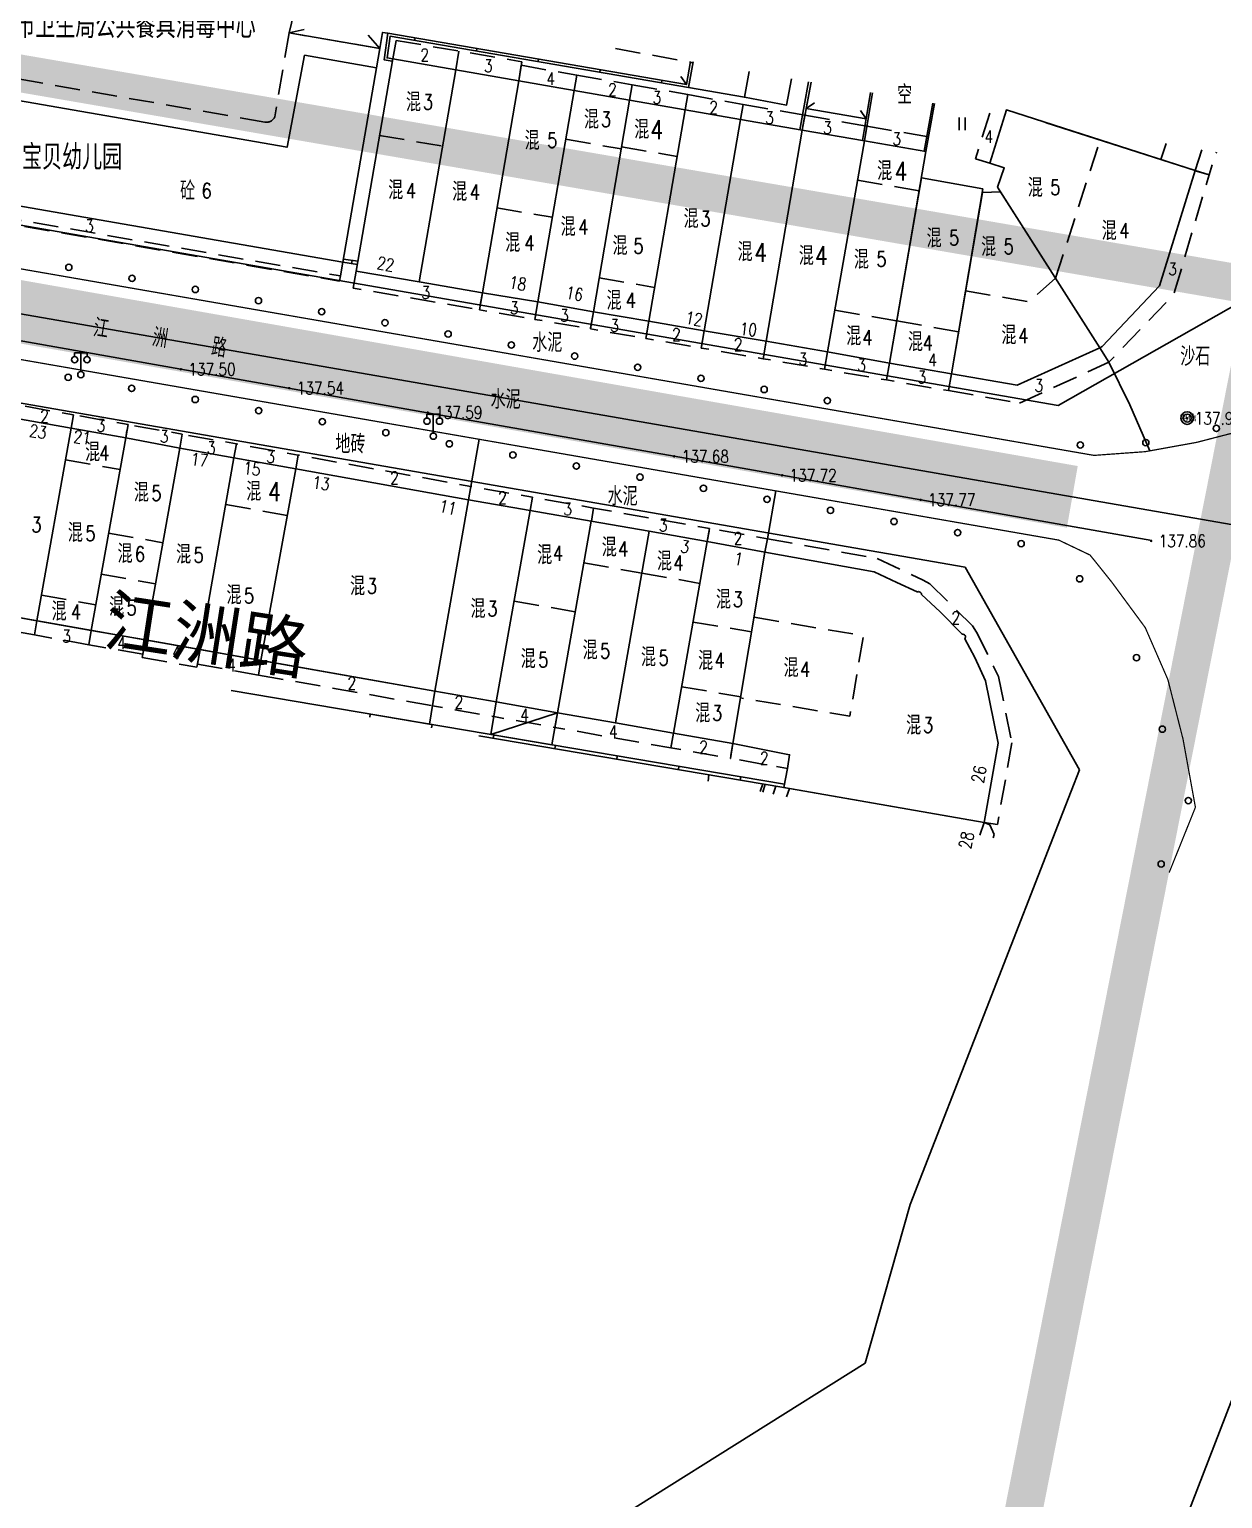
# Model space of a CAD drawing. Extents: x 529262 to 576451, y 2694391 to 2717535.
# Drawn here: x 563516.8 to 563612.1, y 2710849.6 to 2710966.9 of the extents above; entities that cross this region are included whole.
import ezdxf
from ezdxf.enums import TextEntityAlignment as Align
from ezdxf.xclip import XClip

# ---------------------------------------------------------------- set-up
doc = ezdxf.new("R2010")
doc.units = 0
doc.header["$XCLIPFRAME"] = 0
doc.linetypes.add('DASH', pattern=[0.35, 0.25, -0.1])
doc.linetypes.add('X5', pattern=[3, 2, -1])
for name, color, linetype in [('COMPONENT', 8, 'Continuous'), ('DLDW', 8, 'Continuous'), ('DLSS', 4, 'Continuous'), ('GCD', 8, 'Continuous'), ('GXYZ', 8, 'Continuous'), ('JMD', 8, 'Continuous'), ('PP-COM', 7, 'Continuous'), ('RD-中线', 40, 'Continuous'), ('RD-红线', 7, 'Continuous'), ('RD-路名', 7, 'Continuous'), ('ZBTZ', 8, 'Continuous'), ('ZJ', 7, 'Continuous'), ('污水管径标注_W10-', 202, 'Continuous'), ('河流', 4, 'Continuous')]:
    doc.layers.add(name, color=color, linetype=linetype)
doc.styles.add('HZ', font='rs.shx', dxfattribs={"width": 0.8, "bigfont": 'hztxt.shx'})
doc.styles.add('宋体', font='', dxfattribs={"width": 0.75})
doc.styles.add('黑体', font='simhei.ttf')
doc.styles.get('宋体').set_extended_font_data('SimSun')
doc.linetypes.add('1161', pattern='A,0,[149,AAA.SHX,S=0.15,R=0,X=0,Y=0],-1.6', length=1.6)

# ---------------------------------------------------------------- blocks, each defined once
blk = doc.blocks.new('A$C19FD0107')
at = {"layer": 'RD-中线', "color": 8, "linetype": 'Continuous', "flags": 128}
blk.add_lwpolyline([(-7393.3, 16445.91), (-7331.33, 16606.32, 0.001946), (-7330.5, 16608.5), (-7322.99, 16628.38, -0.001527), (-7322.34, 16630.1), (-7235.29, 16856.55), (-7172.96, 17013.59, -0.014267), (-7166.2, 17029.31), (-7165.18, 17031.49)], format="xyb", dxfattribs=at)
blk.add_lwpolyline([(-7829.22, 16614.8), (-7702.99, 16592.51), (-7570.47, 16569.25), (-7507.34, 16557.99), (-7359.86, 16532.34)], dxfattribs=at)
at = {"layer": 'RD-红线', "color": 8, "linetype": 'Continuous', "flags": 128}
for points in [[(-7811.09, 16618.71), (-7701.78, 16599.4), (-7569.25, 16576.15), (-7506.12, 16564.88), (-7407.18, 16547.68), (-7399.08, 16546.27)], [(-7513.59, 16551.97), (-7406.5, 16533.35)], [(-7397.37, 16517.17), (-7398.7, 16513.75), (-7410.89, 16482.46), (-7414.49, 16469.78)]]:
    blk.add_lwpolyline(points, dxfattribs=at)
at = {"layer": 'RD-红线', "color": 8, "linetype": 'Continuous'}
for points in [[(-7399.08, 16546.27), (-7382.51, 16555.66, 0.358119)], [(-7397.37, 16517.17), (-7406.5, 16533.35, 0.47385)], [(-7459.86, 16441.3), (-7414.49, 16469.78, 0.384238)]]:
    blk.add_lwpolyline(points, format="xyb", dxfattribs=at)
blk = doc.blocks.new('GC200')
at = {"linetype": 'Continuous', "const_width": 0.2, "flags": 128}
blk.add_lwpolyline([(-0.1, 0, 1), (0.1, 0, 1)], format="xyb", close=True, dxfattribs=at)
blk = doc.blocks.new('gc170')
at = {"color": 8, "linetype": 'Continuous'}
blk.add_circle((0, 0), 0.5, dxfattribs=at)
blk = doc.blocks.new('gc121')
at = {"color": 8}
for p, q in [((-0.5, -1), (-0.5, 1)), ((0.5, -1), (0.5, 1))]:
    blk.add_line(p, q, dxfattribs=at)
blk = doc.blocks.new('gc097')
at = {"color": 8}
for p, q in [((-1, 2.9), (-1, 3.5)), ((-1, 3.5), (1, 3.5)), ((0, 0.5), (0, 3.5)), ((1, 3.5), (1, 2.9))]:
    blk.add_line(p, q, dxfattribs=at)
for centre in [(-1, 2.4), (1, 2.4), (0, 0)]:
    blk.add_circle(centre, 0.5, dxfattribs=at)
blk = doc.blocks.new('gcbj0109')
at = {"linetype": 'Continuous'}
for radius in [1, 0.645]:
    blk.add_circle((0, 0), radius, dxfattribs=at)

msp = doc.modelspace()

# ---------------------------------------------------------------- linework, layer by layer
at = {"layer": 'DLSS', "linetype": 'Continuous', "const_width": 0.1, "flags": 128}
for points, elevation in [([(563489.945, 2710957.192), (563489.138, 2710952.46), (563601.788, 2710932.88)], 137.245), ([(563609.886, 2710904.772), (563607.787, 2710899.561)], 138.023)]:
    msp.add_lwpolyline(points, dxfattribs=dict(at, elevation=elevation))
msp.add_lwpolyline([(563466.285, 2710885.483), (563459.7, 2710888.237), (563467.562, 2710932.795, -0.386636), (563489.17, 2710945.217), (563598.971, 2710926.115), (563601.474, 2710924.919), (563603.191, 2710922.78), (563605.879, 2710919.127), (563607.685, 2710914.979), (563608.895, 2710910.222), (563609.886, 2710904.772)], format="xyb", dxfattribs=at)
at = {"layer": 'DLSS', "linetype": 'Continuous', "const_width": 0.1}
msp.add_lwpolyline([(563614.998, 2710935.218), (563609.989, 2710933.921), (563605.877, 2710933.177), (563601.788, 2710932.88)], dxfattribs=at)
at = {"layer": 'JMD', "linetype": 'Continuous'}
for p, q in [((563537.519, 2710966.617), (563538.725, 2710966.9)), ((563544.754, 2710965.37), (563543.826, 2710966.432)), ((563547.574, 2710966.217, 137.704), (563547.54, 2710966.02, 137.704)), ((563552.502, 2710965.371, 137.704), (563552.468, 2710965.173, 137.704)), ((563557.429, 2710964.524, 137.704), (563557.396, 2710964.327, 137.704)), ((563562.357, 2710963.678, 137.704), (563562.323, 2710963.481, 137.704)), ((563567.285, 2710962.832, 137.704), (563567.251, 2710962.634, 137.704)), ((563569.247, 2710962.495), (563568.786, 2710963.149)), ((563578.811, 2710960.573), (563579.466, 2710961.032)), ((563583.598, 2710959.764), (563583.135, 2710960.416)), ((563583.451, 2710957.992), (563583.303, 2710958.017)), ((563588.361, 2710957.137), (563588.213, 2710957.164)), ((563542.506, 2710948.203), (563542.543, 2710948.45)), ((563543.957, 2710911.966), (563543.999, 2710912.212)), ((563553.62, 2710910.582), (563558.944, 2710912.33)), ((563548.887, 2710911.13), (563548.928, 2710911.377)), ((563553.816, 2710910.295), (563553.858, 2710910.542)), ((563558.746, 2710909.46), (563558.788, 2710909.707)), ((563563.676, 2710908.625), (563563.718, 2710908.871)), ((563568.606, 2710907.79), (563568.647, 2710908.036)), ((563573.535, 2710906.955), (563573.577, 2710907.201))]:
    msp.add_line(p, q, dxfattribs=at)
at = {"layer": 'JMD', "linetype": 'Continuous', "flags": 128}
for points in [[(563538.27, 2710969.743), (563537.519, 2710966.617), (563537.519, 2710966.617), (563544.754, 2710965.37), (563544.975, 2710966.663), (563545.407, 2710966.589), (563569.247, 2710962.495), (563569.57, 2710964.348)], [(563569.57, 2710964.348), (563569.246, 2710962.495)], [(563569.767, 2710964.314), (563569.409, 2710962.264)], [(563569.767, 2710964.314), (563569.409, 2710962.264), (563573.877, 2710961.479), (563574.24, 2710963.541)], [(563577.622, 2710962.957), (563577.237, 2710960.862), (563573.877, 2710961.479), (563574.24, 2710963.541)], [(563578.298, 2710958.889), (563579.002, 2710962.718)], [(563578.495, 2710958.854), (563579.199, 2710962.684)], [(563583.953, 2710961.863), (563583.598, 2710959.764), (563578.811, 2710960.573), (563579.199, 2710962.684)], [(563583.303, 2710958.017), (563583.953, 2710961.863)], [(563583.451, 2710957.992), (563584.101, 2710961.837)], [(563588.906, 2710961.007), (563588.213, 2710957.164)], [(563589.053, 2710960.982), (563588.361, 2710957.137)], [(563610.409, 2710957.292), (563609.857, 2710955.619), (563597.971, 2710959.441)], [(563541.855, 2710948.553), (563543.011, 2710948.38)], [(563541.813, 2710948.307), (563542.968, 2710948.134)], [(563491.088, 2710922.7), (563491.372, 2710924.268), (563495.59, 2710923.516), (563549.161, 2710914.057), (563548.713, 2710911.413), (563543.877, 2710912.233)], [(563532.878, 2710914.096), (563577.069, 2710906.61)], [(563552.66, 2710910.491), (563577.022, 2710906.364)], [(563577.235, 2710905.618), (563577.461, 2710906.287), (563593.008, 2710903.568), (563592.67, 2710902.558)]]:
    msp.add_lwpolyline(points, dxfattribs=at)
at = {"layer": 'JMD', "linetype": 'X5'}
msp.add_lwpolyline([(563544.491, 2710963.843), (563544.754, 2710965.37), (563537.519, 2710966.617), (563536.369, 2710959.93, -0.3573547), (563535.588, 2710959.501), (563500.995, 2710965.546), (563500.699, 2710963.845)], format="xyb", dxfattribs=at)
at = {"layer": 'JMD', "linetype": 'Continuous', "flags": 128}
for points, elevation in [([(563545.753, 2710964.351), (563545.11, 2710964.461), (563545.407, 2710966.589), (563569.247, 2710962.495)], 137.704), ([(563545.787, 2710964.548), (563545.335, 2710964.625), (563545.576, 2710966.357), (563569.409, 2710962.264)], 137.704), ([(563575.341, 2710906.649), (563575.137, 2710906.034)], -526.163), ([(563575.541, 2710906.615), (563575.335, 2710905.995)], -526.163)]:
    msp.add_lwpolyline(points, dxfattribs=dict(at, elevation=elevation))
at = {"layer": 'JMD', "linetype": 'X5'}
for points, elevation in [([(563545.787, 2710964.548), (563546.058, 2710966.024), (563556.101, 2710964.314), (563555.847, 2710962.797)], 137.578), ([(563555.847, 2710962.797), (563556.053, 2710964.031), (563560.478, 2710963.245), (563560.266, 2710962.027)], 137.578), ([(563560.266, 2710962.027), (563560.478, 2710963.245), (563564.921, 2710962.473), (563564.708, 2710961.254)], 137.578), ([(563564.708, 2710961.254), (563564.921, 2710962.473), (563569.363, 2710961.694), (563569.151, 2710960.481)], 137.578), ([(563569.151, 2710960.481), (563569.363, 2710961.694), (563573.776, 2710960.901), (563573.569, 2710959.712)], 137.578), ([(563573.569, 2710959.712), (563573.776, 2710960.901), (563578.702, 2710960.039), (563578.495, 2710958.854)], 137.578), ([(563578.495, 2710958.854), (563578.702, 2710960.039), (563583.658, 2710959.18), (563583.451, 2710957.992)], 137.578), ([(563583.451, 2710957.992), (563583.658, 2710959.18), (563588.561, 2710958.323), (563588.361, 2710957.137)], 137.578), ([(563575.513, 2710925.14), (563575.708, 2710926.225), (563584.464, 2710924.648), (563588.155, 2710922.927), (563588.672, 2710922.625), (563592.094, 2710919.278), (563592.416, 2710918.765), (563594.158, 2710915.229), (563595.239, 2710909.914), (563594.073, 2710903.41), (563593.008, 2710903.568)], 137.992)]:
    msp.add_lwpolyline(points, dxfattribs=dict(at, elevation=elevation))
at = {"layer": 'JMD', "linetype": 'X5', "flags": 128}
for points in [[(563550.817, 2710963.672), (563551.072, 2710965.17)], [(563593.472, 2710956.209), (563592.335, 2710956.568), (563593.463, 2710960.22)], [(563598.716, 2710947.026), (563602.264, 2710958.06)], [(563541.813, 2710948.307), (563541.621, 2710947.208), (563499.151, 2710954.599), (563499.343, 2710955.698)], [(563602.246, 2710941.48), (563602.973, 2710940.312), (563608.166, 2710945.747), (563610.974, 2710955.286), (563609.857, 2710955.619)], [(563499.151, 2710954.599), (563499.078, 2710954.18), (563541.548, 2710946.789), (563541.621, 2710947.208)], [(563591.534, 2710946.023), (563596.592, 2710945.161), (563598.716, 2710947.026)], [(563570.655, 2710942.818), (563570.42, 2710941.455), (563575.374, 2710940.601), (563575.615, 2710941.999)], [(563575.615, 2710941.999), (563575.374, 2710940.601), (563580.275, 2710939.756), (563580.514, 2710941.142)], [(563580.514, 2710941.142), (563580.275, 2710939.756), (563585.221, 2710938.903), (563585.455, 2710940.257)], [(563585.455, 2710940.257), (563585.221, 2710938.903), (563590.169, 2710938.05), (563590.407, 2710939.405)], [(563538.039, 2710931.818), (563538.235, 2710932.903), (563533.313, 2710933.796), (563533.114, 2710932.698)], [(563532.454, 2710928.96), (563537.359, 2710928.071)], [(563561.649, 2710927.638), (563561.83, 2710928.676), (563556.948, 2710929.538), (563556.759, 2710928.466)], [(563570.911, 2710926.002), (563571.094, 2710927.04), (563561.83, 2710928.676), (563561.647, 2710927.638)], [(563523.106, 2710926.678), (563527.425, 2710925.905)], [(563555.484, 2710921.248), (563560.366, 2710920.386)], [(563549.161, 2710914.057), (563548.954, 2710912.885), (563553.855, 2710912.019), (563554.062, 2710913.192)], [(563568.862, 2710914.401), (563573.574, 2710913.609)], [(563554.062, 2710913.192), (563553.855, 2710912.019), (563558.737, 2710911.157), (563558.944, 2710912.33)], [(563558.944, 2710912.33), (563558.737, 2710911.157), (563568.001, 2710909.522), (563568.208, 2710910.694)], [(563576.174, 2710905.829), (563576.389, 2710906.475), (563577.461, 2710906.287)], [(563593.734, 2710902.347), (563593.821, 2710902.605), (563593.467, 2710903.375), (563593.008, 2710903.568)]]:
    msp.add_lwpolyline(points, dxfattribs=at)
for points, elevation in [([(563563.591, 2710965.381), (563569.759, 2710964.235), (563569.772, 2710964.313)], 137.35), ([(563544.738, 2710958.439), (563549.768, 2710957.575)], 137.578), ([(563559.598, 2710958.122), (563564.04, 2710957.36)], -515.31), ([(563564.068, 2710957.518), (563568.508, 2710956.752)], -511.754), ([(563607.539, 2710957.788), (563607.117, 2710956.5)], -510.584), ([(563609.857, 2710955.619), (563610.974, 2710955.286), (563611.566, 2710957.092)], 138.424), ([(563582.904, 2710954.856), (563587.822, 2710954.009)], -511.455), ([(563554.108, 2710952.654), (563558.534, 2710951.897)], 137.578), ([(563542.877, 2710947.6), (563542.643, 2710946.244), (563552.709, 2710944.509), (563552.945, 2710945.873)], 137.578), ([(563562.273, 2710947.054), (563566.702, 2710946.29)], 137.578), ([(563552.945, 2710945.873), (563552.709, 2710944.509), (563557.139, 2710943.745), (563557.378, 2710945.131)], 137.578), ([(563557.378, 2710945.131), (563557.139, 2710943.745), (563561.573, 2710942.98), (563561.809, 2710944.35)], 137.578), ([(563561.809, 2710944.35), (563561.573, 2710942.98), (563566, 2710942.217), (563566.236, 2710943.586)], 137.578), ([(563581.094, 2710944.473), (563586.033, 2710943.619)], -511.535), ([(563566.236, 2710943.586), (563566, 2710942.217), (563570.42, 2710941.455), (563570.655, 2710942.818)], 137.578), ([(563590.98, 2710942.75), (563586.033, 2710943.619)], -511.535), ([(563520.103, 2710935.042), (563520.293, 2710936.117), (563515.973, 2710936.886), (563515.784, 2710935.82)], 137.81), ([(563524.465, 2710934.277), (563524.655, 2710935.344), (563520.293, 2710936.117), (563520.103, 2710935.042)], -526.55), ([(563528.778, 2710933.462), (563528.976, 2710934.572), (563524.655, 2710935.344), (563524.465, 2710934.277)], -526.868), ([(563533.114, 2710932.698), (563533.313, 2710933.796), (563528.976, 2710934.572), (563528.778, 2710933.462)], -526.347), ([(563519.657, 2710932.529), (563524.013, 2710931.751)], -399.447), ([(563551.847, 2710929.338), (563552.034, 2710930.402), (563538.235, 2710932.903), (563538.039, 2710931.818)], -526.328), ([(563556.759, 2710928.466), (563556.948, 2710929.538), (563552.034, 2710930.402), (563551.847, 2710929.338)], -527.361), ([(563575.513, 2710925.14), (563575.708, 2710926.225), (563571.094, 2710927.04), (563570.911, 2710926.002)], -526.579), ([(563561.057, 2710924.297), (563565.689, 2710923.479)], -511.122), ([(563522.518, 2710923.392), (563526.837, 2710922.62)], -842.137), ([(563565.689, 2710923.479), (563570.321, 2710922.662)], -511.122), ([(563517.742, 2710921.72), (563522.08, 2710920.944)], -512.895), ([(563569.775, 2710919.57), (563574.444, 2710918.785)], -510.823), ([(563574.64, 2710919.949), (563583.372, 2710918.481), (563582.291, 2710912.048), (563573.559, 2710913.516)], -524.761), ([(563568.208, 2710910.694), (563568.001, 2710909.522), (563572.751, 2710908.683), (563572.944, 2710909.858)], -527.296), ([(563577.477, 2710908.978), (563577.312, 2710907.878), (563572.751, 2710908.683), (563572.944, 2710909.858)], -524.761)]:
    msp.add_lwpolyline(points, dxfattribs=dict(at, elevation=elevation))
at = {"layer": 'JMD', "linetype": 'Continuous', "flags": 128}
for points in [[(563500.699, 2710963.845), (563499.343, 2710955.698), (563541.813, 2710948.307), (563544.491, 2710963.843), (563538.754, 2710964.836), (563537.36, 2710957.485)], [(563550.817, 2710963.672), (563547.903, 2710946.738), (563552.945, 2710945.873), (563555.847, 2710962.797)], [(563602.246, 2710941.48), (563602.435, 2710941.57), (563607.025, 2710946.413), (563609.857, 2710955.619), (563594.787, 2710960.465), (563593.472, 2710956.209), (563594.624, 2710955.839), (563594.084, 2710954.305)], [(563573.569, 2710959.712), (563570.655, 2710942.818), (563575.609, 2710942), (563578.495, 2710958.854)], [(563583.451, 2710957.992), (563580.514, 2710941.142), (563575.615, 2710941.999), (563578.495, 2710958.854)], [(563588.361, 2710957.137), (563585.455, 2710940.257), (563580.514, 2710941.142), (563583.451, 2710957.992)], [(563592.922, 2710954.171), (563588.005, 2710955.048), (563585.455, 2710940.257), (563590.407, 2710939.405)], [(563590.407, 2710939.405), (563595.653, 2710938.483), (563602.246, 2710941.48), (563594.326, 2710953.925), (563592.873, 2710953.887)], [(563517.378, 2710919.669), (563520.103, 2710935.042), (563515.784, 2710935.82), (563513.046, 2710920.434)], [(563521.715, 2710918.903), (563524.465, 2710934.277), (563520.103, 2710935.042), (563517.378, 2710919.669)], [(563526.036, 2710918.14), (563528.778, 2710933.462), (563524.465, 2710934.277), (563521.715, 2710918.903)], [(563530.407, 2710917.369), (563533.114, 2710932.698), (563528.778, 2710933.462), (563526.036, 2710918.14)], [(563535.264, 2710916.511), (563538.039, 2710931.818), (563533.114, 2710932.698), (563530.407, 2710917.369)], [(563538.039, 2710931.818), (563535.264, 2710916.511), (563549.161, 2710914.057), (563551.847, 2710929.338)], [(563551.847, 2710929.338), (563549.161, 2710914.057), (563554.062, 2710913.192), (563556.759, 2710928.466)], [(563561.647, 2710927.638), (563556.759, 2710928.466), (563554.062, 2710913.192), (563558.944, 2710912.33)], [(563558.944, 2710912.33), (563561.647, 2710927.638), (563566.279, 2710926.82), (563563.576, 2710911.512)], [(563566.279, 2710926.82), (563563.576, 2710911.512), (563568.208, 2710910.694), (563570.911, 2710926.002)], [(563553.62, 2710910.582), (563554.062, 2710913.192), (563558.944, 2710912.33), (563558.507, 2710909.754)]]:
    msp.add_lwpolyline(points, close=True, dxfattribs=at)
for points, elevation in [([(563545.787, 2710964.548), (563542.877, 2710947.6), (563547.903, 2710946.738), (563550.817, 2710963.672)], 137.578), ([(563555.847, 2710962.797), (563552.945, 2710945.873), (563557.378, 2710945.131), (563560.266, 2710962.027)], 137.578), ([(563560.266, 2710962.027), (563557.378, 2710945.131), (563561.809, 2710944.35), (563564.708, 2710961.254)], 137.578), ([(563564.708, 2710961.254), (563561.809, 2710944.35), (563566.236, 2710943.586), (563569.151, 2710960.481)], 137.578), ([(563569.151, 2710960.481), (563566.236, 2710943.586), (563570.655, 2710942.818), (563573.569, 2710959.712)], 137.578), ([(563575.513, 2710925.14), (563570.911, 2710926.002), (563568.208, 2710910.694), (563572.944, 2710909.858)], -527.296)]:
    msp.add_lwpolyline(points, close=True, dxfattribs=dict(at, elevation=elevation))
at = {"layer": 'JMD', "linetype": 'X5'}
for points in [[(563590.407, 2710939.405), (563590.169, 2710938.05), (563595.834, 2710937.054), (563602.973, 2710940.312), (563602.246, 2710941.48)], [(563517.378, 2710919.669), (563517.18, 2710918.544), (563512.85, 2710919.319), (563513.046, 2710920.434)], [(563521.715, 2710918.903), (563521.513, 2710917.755), (563517.18, 2710918.544), (563517.378, 2710919.669)], [(563526.036, 2710918.14), (563525.834, 2710916.996), (563521.513, 2710917.755), (563521.715, 2710918.903)], [(563526.036, 2710918.14), (563525.788, 2710916.733), (563530.159, 2710915.961), (563530.407, 2710917.369)], [(563530.407, 2710917.369), (563530.2, 2710916.196), (563535.071, 2710915.336), (563535.264, 2710916.511)], [(563535.264, 2710916.511), (563535.071, 2710915.336), (563548.954, 2710912.885), (563549.161, 2710914.057)]]:
    msp.add_lwpolyline(points, dxfattribs=at)
at = {"layer": 'JMD', "linetype": 'Continuous', "elevation": -524.761, "flags": 128}
msp.add_lwpolyline([(563593.008, 2710903.568), (563594.125, 2710909.891), (563593.131, 2710914.878), (563592.265, 2710916.74), (563591.474, 2710918.24, 0.6994118), (563591.25, 2710918.598), (563589.497, 2710920.386), (563588.014, 2710921.762, 0.5694388), (563587.655, 2710921.972), (563586.054, 2710922.74), (563584.228, 2710923.57), (563575.513, 2710925.14), (563572.944, 2710909.858), (563577.477, 2710908.978), (563577.312, 2710907.878), (563577.022, 2710906.364)], format="xyb", close=True, dxfattribs=at)
at = {"layer": 'PP-COM', "color": 8, "const_width": 3}
msp.add_lwpolyline([(563032.752, 2710920.339), (563591.044, 2710822.688), (563615.48, 2710946.262), (563044.443, 2711044.616), (563022.893, 2710922.063)], close=True, dxfattribs=at)
at = {"layer": 'ZBTZ', "linetype": '1161', "flags": 128}
msp.add_lwpolyline([(563602.973, 2710940.312), (563604.641, 2710936.92), (563606.241, 2710933.243)], dxfattribs=at)
for points, elevation in [([(563552.034, 2710930.402), (563552.689, 2710934.167)], -526.328), ([(563575.708, 2710926.225), (563576.373, 2710930.046)], 137.992), ([(563570.971, 2710906.861), (563571.037, 2710907.378)], 138.054)]:
    msp.add_lwpolyline(points, dxfattribs=dict(at, elevation=elevation))
at = {"layer": '污水管径标注_W10-'}
msp.add_lwpolyline([(563458.685, 2710952.161), (563469.793, 2710950.199), (563489.488, 2710946.72), (563498.076, 2710945.203), (563509.183, 2710943.241), (563528.879, 2710939.763), (563537.466, 2710938.246), (563548.574, 2710936.284), (563568.269, 2710932.805), (563576.856, 2710931.288), (563587.964, 2710929.326), (563606.399, 2710926.07)], dxfattribs=at)
at = {"layer": '河流', "color": 5, "linetype": 'DASH', "ltscale": 0.1, "const_width": 5}
msp.add_lwpolyline([(563032.637, 2711029.445), (563600.056, 2710929.567)], dxfattribs=at)

# ---------------------------------------------------------------- block references
at = {"layer": 'COMPONENT', "linetype": 'Continuous', "xscale": 0.5, "yscale": 0.5}
msp.add_blockref('gcbj0109', (563609.23, 2710935.859), dxfattribs=at)
at = {"layer": 'DLDW', "color": 252, "linetype": 'Continuous', "xscale": 0.5, "yscale": 0.5, "zscale": 0.5}
for p in [(563520.885, 2710939.323), (563549.023, 2710934.414)]:
    msp.add_blockref('gc097', p, dxfattribs=at)
at = {"layer": 'GCD', "linetype": 'Continuous'}
ref = msp.add_blockref('GC200', (563528.873, 2710939.757, 137.5), dxfattribs=dict(at, xscale=0.5, yscale=0.5, zscale=0.5))
ref.add_attrib('height', '137.50', dxfattribs={"linetype": 'Continuous', "height": 1, "style": 'HZ', "width": 0.8}).set_placement((563529.473, 2710939.757, 137.5), align=Align.MIDDLE_LEFT)
ref = msp.add_blockref('GC200', (563537.527, 2710938.251, 137.54), dxfattribs=dict(at, xscale=0.5, yscale=0.5, zscale=0.5))
ref.add_attrib('height', '137.54', dxfattribs={"linetype": 'Continuous', "height": 1, "style": 'HZ', "width": 0.8}).set_placement((563538.127, 2710938.251, 137.54), align=Align.MIDDLE_LEFT)
ref = msp.add_blockref('GC200', (563548.58, 2710936.301, 137.59), dxfattribs=dict(at, xscale=0.5, yscale=0.5, zscale=0.5))
ref.add_attrib('height', '137.59', dxfattribs={"linetype": 'Continuous', "height": 1, "style": 'HZ', "width": 0.8}).set_placement((563549.18, 2710936.301, 137.59), align=Align.MIDDLE_LEFT)
ref = msp.add_blockref('GC200', (563609.233, 2710935.839, 137.959), dxfattribs=dict(at, xscale=0.5, yscale=0.5, zscale=0.5))
ref.add_attrib('height', '137.96', dxfattribs={"linetype": 'Continuous', "height": 1, "style": 'HZ', "width": 0.8}).set_placement((563609.833, 2710935.839, 137.959), align=Align.MIDDLE_LEFT)
ref = msp.add_blockref('GC200', (563568.266, 2710932.804, 137.68), dxfattribs=dict(at, xscale=0.5, yscale=0.5, zscale=0.5))
ref.add_attrib('height', '137.68', dxfattribs={"linetype": 'Continuous', "height": 1, "style": 'HZ', "width": 0.8}).set_placement((563568.866, 2710932.804, 137.68), align=Align.MIDDLE_LEFT)
ref = msp.add_blockref('GC200', (563576.875, 2710931.289, 137.72), dxfattribs=dict(at, xscale=0.5, yscale=0.5, zscale=0.5))
ref.add_attrib('height', '137.72', dxfattribs={"linetype": 'Continuous', "height": 1, "style": 'HZ', "width": 0.8}).set_placement((563577.475, 2710931.289, 137.72), align=Align.MIDDLE_LEFT)
ref = msp.add_blockref('GC200', (563587.938, 2710929.337, 137.77), dxfattribs=dict(at, xscale=0.5, yscale=0.5, zscale=0.5))
ref.add_attrib('height', '137.77', dxfattribs={"linetype": 'Continuous', "height": 1, "style": 'HZ', "width": 0.8}).set_placement((563588.538, 2710929.337, 137.77), align=Align.MIDDLE_LEFT)
ref = msp.add_blockref('GC200', (563606.348, 2710926.048, 137.86), dxfattribs=dict(at, xscale=0.5, yscale=0.5, zscale=0.5))
ref.add_attrib('height', '137.86', dxfattribs={"linetype": 'Continuous', "height": 1, "style": 'HZ', "width": 0.8}).set_placement((563606.948, 2710926.048, 137.86), align=Align.MIDDLE_LEFT)
at = {"layer": 'PP-COM'}
ref = msp.add_blockref('A$C19FD0107', (570997.993, 2694390.603), dxfattribs=at)
XClip(ref).set_block_clipping_path([(-9366.4383134884, 14428.6043910822), (-3328.4480743363, 17452.7484863754)])
at = {"layer": 'ZBTZ', "linetype": 'Continuous', "xscale": 0.5, "yscale": 0.5}
msp.add_blockref('gc121', (563591.26, 2710959.362), dxfattribs=at)
at = {"layer": 'ZBTZ', "linetype": 'Continuous'}
for p, xscale, yscale, zscale, rotation in [((563519.927, 2710947.907), 0.499999999981119, 0.499999999981119, 0.499999999981119, 350.0284043048157), ((563524.975, 2710947.02), 0.499999999981119, 0.499999999981119, 0.499999999981119, 350.0284043048157), ((563530.023, 2710946.132), 0.499999999981119, 0.499999999981119, 0.499999999981119, 350.0284043048157), ((563535.07, 2710945.245), 0.499999999981119, 0.499999999981119, 0.499999999981119, 350.0284043048157), ((563540.118, 2710944.357), 0.499999999981119, 0.499999999981119, 0.499999999981119, 350.0284043048157), ((563545.166, 2710943.47), 0.499999999981119, 0.499999999981119, 0.499999999981119, 350.0284043048157), ((563550.213, 2710942.583), 0.499999999981119, 0.499999999981119, 0.499999999981119, 350.0284043048157), ((563555.261, 2710941.695), 0.499999999981119, 0.499999999981119, 0.499999999981119, 350.0284043048157), ((563560.309, 2710940.808), 0.499999999981119, 0.499999999981119, 0.499999999981119, 350.0284043048157), ((563519.87, 2710939.114), 0.5000000000581937, 0.5000000000581937, 0.5000000000581937, 350.097838048596), ((563565.356, 2710939.92), 0.499999999981119, 0.499999999981119, 0.499999999981119, 350.0284043048157), ((563570.404, 2710939.033), 0.499999999981119, 0.499999999981119, 0.499999999981119, 350.0284043048157), ((563524.943, 2710938.229), 0.5000000000581937, 0.5000000000581937, 0.5000000000581937, 350.097838048596), ((563575.451, 2710938.145), 0.499999999981119, 0.499999999981119, 0.499999999981119, 350.0284043048157), ((563530.017, 2710937.343), 0.5000000000581937, 0.5000000000581937, 0.5000000000581937, 350.097838048596), ((563535.09, 2710936.457), 0.5000000000581937, 0.5000000000581937, 0.5000000000581937, 350.097838048596), ((563580.499, 2710937.258), 0.499999999981119, 0.499999999981119, 0.499999999981119, 350.0284043048157), ((563540.163, 2710935.572), 0.5000000000581937, 0.5000000000581937, 0.5000000000581937, 350.097838048596), ((563545.236, 2710934.686), 0.5000000000581937, 0.5000000000581937, 0.5000000000581937, 350.097838048596), ((563611.559, 2710935.037, 137.048), 0.4999999999881715, 0.4999999999881715, 0.4999999999881715, 16.8668704835434), ((563550.31, 2710933.801), 0.5000000000581937, 0.5000000000581937, 0.5000000000581937, 350.097838048596), ((563555.383, 2710932.915), 0.5000000000581937, 0.5000000000581937, 0.5000000000581937, 350.097838048596), ((563600.69, 2710933.708, 137.048), 0.4999999999881715, 0.4999999999881715, 0.4999999999881715, 16.8668704835434), ((563600.69, 2710933.708, 137.048), 0.499999999981119, 0.499999999981119, 0.499999999981119, 350.0284043048157), ((563600.69, 2710933.708, 137.048), 0.499999999981119, 0.499999999981119, 0.499999999981119, 350.0284043048157), ((563600.69, 2710933.708, 137.048), 0.499999999981119, 0.499999999981119, 0.499999999981119, 350.0284043048157), ((563605.927, 2710933.899), 0.4999999999881715, 0.4999999999881715, 0.4999999999881715, 16.8668704835434), ((563560.456, 2710932.029), 0.5000000000581937, 0.5000000000581937, 0.5000000000581937, 350.097838048596), ((563565.529, 2710931.144), 0.5000000000581937, 0.5000000000581937, 0.5000000000581937, 350.097838048596), ((563570.602, 2710930.258), 0.5000000000581937, 0.5000000000581937, 0.5000000000581937, 350.097838048596), ((563575.676, 2710929.373), 0.5000000000581937, 0.5000000000581937, 0.5000000000581937, 350.097838048596), ((563580.749, 2710928.487), 0.5000000000581937, 0.5000000000581937, 0.5000000000581937, 350.097838048596), ((563585.822, 2710927.601), 0.5000000000581937, 0.5000000000581937, 0.5000000000581937, 350.097838048596), ((563590.895, 2710926.716), 0.5000000000581937, 0.5000000000581937, 0.5000000000581937, 350.097838048596), ((563595.969, 2710925.83), 0.499999999836829, 0.499999999836829, 0.499999999836829, 328.9629336494054), ((563600.64, 2710923.019), 0.4999999999749767, 0.4999999999749767, 0.4999999999749767, 305.7879060905395), ((563605.183, 2710916.717), 0.4999999998377077, 0.4999999998377077, 0.4999999998377077, 289.9130248385055), ((563607.249, 2710911.013), 0.4999999998377077, 0.4999999998377077, 0.4999999998377077, 289.9130248385055), ((563609.315, 2710905.31), 0.4999999999965531, 0.4999999999965531, 0.4999999999965531, 246.8820925453812), ((563607.153, 2710900.245), 0.4999999999965531, 0.4999999999965531, 0.4999999999965531, 246.8820925453812)]:
    msp.add_blockref('gc170', p, dxfattribs=dict(at, xscale=xscale, yscale=yscale, zscale=zscale, rotation=rotation))

# ---------------------------------------------------------------- texts
at = {"layer": 'GXYZ', "linetype": 'Continuous', "style": '宋体'}
msp.add_text('电信', height=0.5, dxfattribs=at).set_placement((563609.285, 2710935.911), align=Align.MIDDLE)
at = {"layer": 'JMD', "linetype": 'Continuous', "style": 'HZ', "width": 0.8}
for s, height, p in [('混', 1.5, (563548.047, 2710961.1)), ('3', 1.2, (563549.013, 2710961.103)), ('混', 1.5, (563562.262, 2710959.715)), ('3', 1.2, (563563.229, 2710959.719)), ('混', 1.5, (563566.27, 2710958.912)), ('4', 1.5, (563567.39, 2710958.894)), ('混', 1.5, (563557.524, 2710958.027)), ('混', 1.5, (563585.668, 2710955.601)), ('4', 1.5, (563586.89, 2710955.575)), ('砼', 1.5, (563530.015, 2710954.018)), ('混', 1.5, (563546.623, 2710954.075)), ('4', 1.2, (563547.655, 2710954.03)), ('混', 1.5, (563551.732, 2710953.947)), ('4', 1.2, (563552.765, 2710953.901)), ('混', 1.5, (563597.698, 2710954.269)), ('混', 1.5, (563560.397, 2710951.148)), ('混', 1.5, (563570.214, 2710951.783)), ('3', 1.2, (563571.18, 2710951.787)), ('4', 1.2, (563561.425, 2710951.116)), ('混', 1.5, (563589.618, 2710950.231)), ('混', 1.5, (563603.601, 2710950.821)), ('4', 1.2, (563604.63, 2710950.825)), ('混', 1.5, (563555.967, 2710949.874)), ('4', 1.2, (563557.119, 2710949.841)), ('混', 1.5, (563564.539, 2710949.628)), ('混', 1.5, (563574.524, 2710949.138)), ('4', 1.5, (563575.676, 2710949.085)), ('混', 1.5, (563579.413, 2710948.823)), ('混', 1.5, (563593.974, 2710949.537)), ('4', 1.5, (563580.532, 2710948.837)), ('混', 1.5, (563583.81, 2710948.527)), ('混', 1.5, (563564.062, 2710945.25)), ('4', 1.2, (563565.218, 2710945.259)), ('混', 1.5, (563583.197, 2710942.412)), ('4', 1.2, (563584.115, 2710942.278)), ('混', 1.5, (563588.132, 2710941.95)), ('混', 1.5, (563595.589, 2710942.494)), ('4', 1.2, (563596.556, 2710942.442)), ('4', 1.2, (563588.933, 2710941.864)), ('混', 1.5, (563522.424, 2710933.15)), ('4', 1.2, (563523.18, 2710933.068)), ('混', 1.5, (563535.29, 2710929.999)), ('混', 1.5, (563526.315, 2710929.924)), ('4', 1.5, (563536.859, 2710929.979)), ('3', 1.2, (563517.752, 2710927.347)), ('混', 1.5, (563521.045, 2710926.714)), ('混', 1.5, (563563.681, 2710925.548)), ('混', 1.5, (563525.015, 2710925.035)), ('6', 1.2, (563526.013, 2710925)), ('混', 1.5, (563529.691, 2710924.986)), ('混', 1.5, (563558.522, 2710924.937)), ('4', 1.2, (563559.407, 2710925.048)), ('4', 1.2, (563564.61, 2710925.398)), ('混', 1.5, (563568.089, 2710924.434)), ('4', 1.2, (563569.019, 2710924.284)), ('混', 1.5, (563543.581, 2710922.445)), ('3', 1.2, (563544.547, 2710922.449)), ('混', 1.5, (563524.339, 2710920.788)), ('混', 1.5, (563533.714, 2710921.735)), ('混', 1.5, (563553.197, 2710920.634)), ('混', 1.5, (563572.797, 2710921.379)), ('3', 1.2, (563573.764, 2710921.383)), ('混', 1.5, (563519.748, 2710920.428)), ('4', 1.2, (563520.914, 2710920.376)), ('3', 1.2, (563554.163, 2710920.638)), ('混', 1.5, (563562.152, 2710917.331)), ('混', 1.5, (563557.208, 2710916.631)), ('混', 1.5, (563566.813, 2710916.774)), ('混', 1.5, (563571.369, 2710916.491)), ('4', 1.2, (563572.315, 2710916.517)), ('混', 1.5, (563578.197, 2710915.92)), ('4', 1.2, (563579.134, 2710915.786)), ('混', 1.5, (563571.142, 2710912.296)), ('3', 1.2, (563572.109, 2710912.3)), ('混', 1.5, (563587.983, 2710911.33)), ('3', 1.2, (563588.949, 2710911.334))]:
    msp.add_text(s, height=height, dxfattribs=at).set_placement(p, align=Align.MIDDLE_RIGHT)
for s, p in [('5', (563558.117, 2710958.052)), ('6', (563530.515, 2710954.018)), ('5', (563598.291, 2710954.295)), ('5', (563590.211, 2710950.257)), ('5', (563565.002, 2710949.603)), ('5', (563594.566, 2710949.563)), ('5', (563584.403, 2710948.553)), ('5', (563526.51, 2710929.863)), ('5', (563521.24, 2710926.653)), ('5', (563529.886, 2710924.925)), ('5', (563533.908, 2710921.675)), ('5', (563524.533, 2710920.727)), ('5', (563557.403, 2710916.571)), ('5', (563562.346, 2710917.27)), ('5', (563567.008, 2710916.713))]:
    msp.add_text(s, height=1.2, dxfattribs=at).set_placement(p, align=Align.MIDDLE_LEFT)
at = {"layer": 'RD-路名', "color": 7, "style": '黑体'}
msp.add_text('江洲路', height=4, rotation=351.29279, dxfattribs=at).set_placement((563530.96, 2710918.659), align=Align.MIDDLE)
at = {"layer": 'ZJ', "color": 8, "linetype": 'Continuous', "style": 'HZ', "width": 0.8}
for s, height, p in [('市卫生局公共餐具消毒中心', 2, (563525.245, 2710967.311, 136.958)), ('2', 1, (563548.345, 2710964.857)), ('3', 1, (563553.422, 2710963.992)), ('4', 1, (563558.403, 2710962.966)), ('2', 1, (563563.34, 2710962.09)), ('空', 1.5, (563586.669, 2710961.777)), ('3', 1, (563566.887, 2710961.46)), ('2', 1, (563571.415, 2710960.66)), ('3', 1, (563575.884, 2710959.846)), ('3', 1, (563580.503, 2710959.056)), ('亲亲宝贝幼儿园', 2, (563518.588, 2710956.806, 136.958)), ('3', 1, (563586.031, 2710958.154)), ('4', 1, (563593.394, 2710958.338)), ('3', 1, (563521.568, 2710951.214)), ('3', 1, (563608.064, 2710947.771)), ('3', 1, (563548.431, 2710945.894)), ('3', 1, (563555.495, 2710944.659)), ('3', 1, (563559.497, 2710944.07)), ('3', 1, (563563.5, 2710943.246)), ('水泥', 1.5, (563558.129, 2710941.964)), ('2', 1, (563568.444, 2710942.54)), ('2', 1, (563573.378, 2710941.735)), ('沙石', 1.5, (563609.871, 2710940.851)), ('3', 1, (563578.549, 2710940.58)), ('3', 1, (563583.233, 2710940.093)), ('4', 1, (563588.901, 2710940.498)), ('3', 1, (563588.038, 2710939.12)), ('水泥', 1.5, (563554.802, 2710937.428)), ('3', 1, (563597.383, 2710938.468)), ('2', 1, (563517.985, 2710936.015)), ('3', 1, (563522.489, 2710935.27)), ('3', 1, (563527.543, 2710934.404)), ('地砖', 1.5, (563542.412, 2710933.858)), ('3', 1, (563531.301, 2710933.49)), ('3', 1, (563536.042, 2710932.78)), ('2', 1, (563545.934, 2710931.091)), ('2', 1, (563554.554, 2710929.498)), ('水泥', 1.5, (563564.148, 2710929.698)), ('3', 1, (563559.76, 2710928.596)), ('3', 1, (563567.383, 2710927.301)), ('2', 1, (563573.362, 2710926.255)), ('2', 1, (563590.753, 2710919.904)), ('3', 1, (563519.734, 2710918.443)), ('4', 1, (563524.136, 2710917.9)), ('4', 1, (563528.524, 2710917.169)), ('4', 1, (563532.912, 2710916.134)), ('2', 1, (563542.524, 2710914.695)), ('2', 1, (563551.072, 2710913.166)), ('4', 1, (563556.32, 2710912.138)), ('4', 1, (563563.398, 2710910.817)), ('2', 1, (563570.611, 2710909.571)), ('2', 1, (563575.456, 2710908.701))]:
    msp.add_text(s, height=height, dxfattribs=at).set_placement(p, align=Align.MIDDLE)
for s, height, rotation, p in [('22', 1, 349.57781, (563545.23, 2710948.168)), ('18', 1, 349.57781, (563555.779, 2710946.624)), ('16', 1, 349.57781, (563560.311, 2710945.8)), ('江    洲    路', 1.5, 350.80288, (563527.238, 2710942.339, 136.958)), ('12', 1, 349.57781, (563569.847, 2710943.799)), ('10', 1, 354.80703, (563574.186, 2710942.94)), ('23', 1, 350.95046, (563517.462, 2710934.781)), ('21', 1, 351.40498, (563520.99, 2710934.315)), ('17', 1, 352.05171, (563530.352, 2710932.524)), ('15', 1, 353.20489, (563534.559, 2710931.826)), ('13', 1, 352.1073, (563540.064, 2710930.649)), ('11', 1, 347.37565, (563550.194, 2710928.734)), ('3', 1, 351.92938, (563569.123, 2710925.588)), ('1', 1, 349.11841, (563573.409, 2710924.623)), ('26', 1, 78.90879, (563592.602, 2710907.406)), ('28', 1, 78.90879, (563591.596, 2710902.141))]:
    msp.add_text(s, height=height, rotation=rotation, dxfattribs=at).set_placement(p, align=Align.MIDDLE)

doc.saveas('drawing.dxf')
